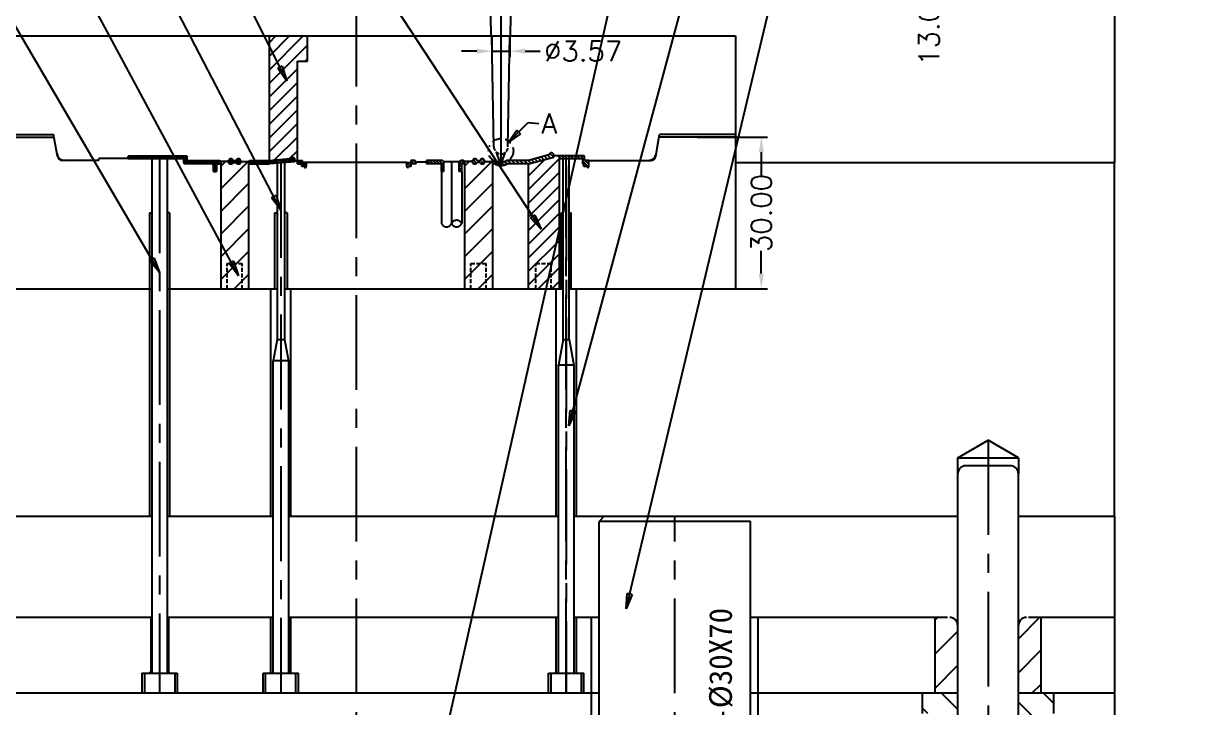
# Model space of a CAD drawing. Header units: millimetres. Extents: x -3459 to 4133, y -535 to 399.
# Drawn here: x 2379.5 to 2610.2, y -401.5 to -266.1 of the extents above; entities that cross this region are included whole.
import ezdxf

# ---------------------------------------------------------------- set-up
doc = ezdxf.new("R2010")
doc.units = ezdxf.units.MM
doc.header["$LTSCALE"] = 15
for name, pattern in [('CENTER', [2, 1.25, -0.25, 0.25, -0.25]), ('DASHED2', [0.375, 0.25, -0.125]), ('DIVIDE2', [0.625, 0.25, -0.125, 0, -0.125, 0, -0.125])]:
    doc.linetypes.add(name, pattern=pattern)
for name, color, linetype in [('cl', 1, 'CENTER'), ('DIM', 1, 'Continuous'), ('EJE', 6, 'Continuous'), ('main', 4, 'Continuous'), ('PLASTIC', 3, 'Continuous'), ('support', 5, 'Continuous')]:
    doc.layers.add(name, color=color, linetype=linetype)
doc.styles.add('TXT', font='txt.shx')
doc.dimstyles.new('DIM-P4', dxfattribs={"dimtxt": 4, "dimasz": 3, "dimexe": 1.2, "dimexo": 0, "dimgap": 0.5, "dimtad": 0, "dimzin": 1, "dimdsep": 46, "dimtxsty": 'TXT', "dimcen": 0, "dimclrd": 256, "dimclre": 256, "dimclrt": 256, "dimazin": 0, "dimtfac": 1, "dimtmove": 0, "dimatfit": 3, "dimldrblk": 'CLOSEDBLANK', "dimfxl": 1, "dimtolj": 1, "dimtzin": 0, "dimarcsym": 0})

# ---------------------------------------------------------------- blocks, each defined once
blk = doc.blocks.new('_ClosedBlank')
at = {"color": 0, "linetype": 'ByBlock', "lineweight": -2}
for p, q in [((-1, 0.167), (0, 0)), ((-1, 0.167), (-1, -0.167)), ((0, 0), (-1, -0.167))]:
    blk.add_line(p, q, dxfattribs=at)
blk = doc.blocks.new('*D113')
at = {"layer": 'DEFPOINTS', "color": 0, "linetype": 'ByBlock'}
for p in [(2546.53, -243.64), (2445.49, -256.64), (2558.79, -256.64)]:
    blk.add_point(p, dxfattribs=at)
at = {"layer": 'DIM', "linetype": 'ByBlock', "lineweight": -2}
for p, q in [((2546.53, -243.64), (2559.99, -243.64)), ((2558.79, -246.64), (2558.79, -253.64)), ((2445.49, -256.64), (2559.99, -256.64)), ((2558.79, -256.64), (2558.79, -259.64))]:
    blk.add_line(p, q, dxfattribs=at)
at = {"layer": 'DIM', "linetype": 'ByBlock'}
for points in [[(2558.29, -246.64), (2559.29, -246.64), (2558.79, -243.64)], [(2558.29, -253.64), (2559.29, -253.64), (2558.79, -256.64)]]:
    blk.add_solid(points, dxfattribs=at)
at = {"layer": 'DIM', "linetype": 'ByBlock', "insert": (2558.79, -266.81), "char_height": 4, "attachment_point": 5, "rotation": 90, "style": 'TXT'}
blk.add_mtext('\\A1;13.00', dxfattribs=at)
blk = doc.blocks.new('*D125')
at = {"layer": 'DEFPOINTS', "color": 0, "linetype": 'ByBlock'}
for p in [(2445.49, -193.64), (2457.84, -230.29), (2449.32, -234.45), (2455.49, -243.64), (2445.49, -458.64)]:
    blk.add_point(p, dxfattribs=at)
at = {"layer": 'DIM', "linetype": 'ByBlock', "lineweight": -2}
for start, end in [(82.604, 87.396), (77.396, 80)]:
    blk.add_arc((2445.49, -300.35), 66.02, start, end, dxfattribs=at)
at = {"layer": 'DIM', "linetype": 'ByBlock'}
for points in [[(2448.47, -234.91), (2448.5, -233.91), (2445.49, -234.34)], [(2454.06, -234.39), (2453.91, -235.38), (2456.95, -235.34)]]:
    blk.add_solid(points, dxfattribs=at)
at = {"layer": 'DIM', "linetype": 'ByBlock', "insert": (2467.86, -237.71), "char_height": 4, "attachment_point": 5, "rotation": 347.396, "style": 'TXT'}
blk.add_mtext('\\A1;10.00°', dxfattribs=at)
blk = doc.blocks.new('*D147')
at = {"layer": 'DEFPOINTS', "color": 0, "linetype": 'ByBlock'}
for p in [(2472.27, -268.7), (2475.84, -268.64), (2472.27, -271.64)]:
    blk.add_point(p, dxfattribs=at)
at = {"layer": 'DIM', "linetype": 'ByBlock', "lineweight": -2}
for p, q in [((2472.27, -268.7), (2472.27, -272.84)), ((2475.84, -268.64), (2475.84, -272.84)), ((2469.27, -271.64), (2466.27, -271.64)), ((2472.27, -271.64), (2475.84, -271.64)), ((2478.84, -271.64), (2481.84, -271.64))]:
    blk.add_line(p, q, dxfattribs=at)
at = {"layer": 'DIM', "linetype": 'ByBlock'}
for points in [[(2469.27, -271.14), (2469.27, -272.14), (2472.27, -271.64)], [(2478.84, -271.14), (2478.84, -272.14), (2475.84, -271.64)]]:
    blk.add_solid(points, dxfattribs=at)
at = {"layer": 'DIM', "linetype": 'ByBlock', "insert": (2490.34, -271.64), "char_height": 4, "attachment_point": 5, "style": 'TXT'}
blk.add_mtext('\\A1;%%c3.57', dxfattribs=at)
blk = doc.blocks.new('*D154')
at = {"layer": 'DEFPOINTS', "color": 0, "linetype": 'ByBlock'}
for p in [(2512.93, -288.64), (2525.6, -288.64), (2520.49, -318.64)]:
    blk.add_point(p, dxfattribs=at)
at = {"layer": 'DIM', "linetype": 'ByBlock', "lineweight": -2}
for p, q in [((2512.93, -288.64), (2526.8, -288.64)), ((2525.6, -291.64), (2525.6, -296.14)), ((2525.6, -315.64), (2525.6, -311.14)), ((2520.49, -318.64), (2526.8, -318.64))]:
    blk.add_line(p, q, dxfattribs=at)
at = {"layer": 'DIM', "linetype": 'ByBlock'}
for points in [[(2525.1, -291.64), (2526.1, -291.64), (2525.6, -288.64)], [(2525.1, -315.64), (2526.1, -315.64), (2525.6, -318.64)]]:
    blk.add_solid(points, dxfattribs=at)
at = {"layer": 'DIM', "linetype": 'ByBlock', "insert": (2525.6, -303.64), "char_height": 4, "attachment_point": 5, "rotation": 90, "style": 'TXT'}
blk.add_mtext('\\A1;30.00', dxfattribs=at)

msp = doc.modelspace()

# ---------------------------------------------------------------- hatches: boundary and pattern name
at = {"layer": 'main', "linetype": 'ByBlock'}
h = msp.add_hatch(dxfattribs=at)
h.set_pattern_fill('ANSI31', color=256, scale=0.6, style=0)
h.set_pattern_definition([(45, (2070.4854, 53.9296), (-1.3470384, 1.3470384), [])])
h.paths.add_polyline_path([(2433.7664, -273.64), (2435.7664, -273.64), (2435.7664, -268.64), (2428.2389, -268.64), (2428.2389, -293.242), (2432.3292, -292.8842, -0.76270525), (2433.2639, -293.1405), (2433.2639, -293.242), (2433.7664, -293.242)])
h = msp.add_hatch(dxfattribs=at)
h.set_pattern_fill('ANSI31', color=256, scale=0.6, style=0)
h.set_pattern_definition([(45, (4142.072, -991.065), (-1.3470384, 1.3470384), [])])
h.paths.add_polyline_path([(2485.5533, -292.9405), (2485.5427, -292.3375), (2484.5377, -292.3375), (2484.5377, -292.5991), (2479.5127, -293.9455), (2479.4333, -293.9455), (2479.4333, -318.64), (2480.9933, -318.64), (2480.9933, -313.64), (2483.9933, -313.64), (2483.9933, -318.64), (2485.5533, -318.64)])
h.paths.add_polyline_path([(2483.9933, -313.64), (2480.9933, -313.64), (2480.9933, -318.64), (2483.9933, -318.64)], flags=17)
h = msp.add_hatch(dxfattribs=at)
h.set_pattern_fill('ANSI31', color=256, style=0)
h.set_pattern_definition([(45, (4142.072, -991.065), (-2.245064, 2.245064), [])])
h.paths.add_polyline_path([(2418.5905, -318.64), (2419.8542, -318.64), (2419.8542, -313.64), (2422.8542, -313.64), (2422.8542, -318.64), (2424.118, -318.64), (2424.118, -293.443), (2422.5612, -293.443), (2422.5612, -293.6599, -0.64230413), (2421.6474, -293.644), (2421.061, -293.644, -0.63977903), (2420.1487, -293.6632), (2420.1487, -293.443), (2418.5905, -293.443)])
h.paths.add_polyline_path([(2419.8542, -318.64), (2422.8542, -318.64), (2422.8542, -313.64), (2419.8542, -313.64)], flags=17)
h = msp.add_hatch(dxfattribs=at)
h.set_pattern_fill('ANSI31', color=256, style=0)
h.set_pattern_definition([(45, (4190.3344, -991.065), (-2.245064, 2.245064), [])])
h.paths.add_polyline_path([(2466.8528, -318.64), (2468.1166, -318.64), (2468.1166, -313.64), (2471.1166, -313.64), (2471.1166, -318.64), (2472.3803, -318.64), (2472.3803, -293.443), (2470.8236, -293.443), (2470.8236, -293.6599, -0.64230413), (2469.9098, -293.644), (2469.3234, -293.644, -0.63977903), (2468.4111, -293.6632), (2468.4111, -293.443), (2466.8528, -293.443)])
h.paths.add_polyline_path([(2468.1166, -318.64), (2471.1166, -318.64), (2471.1166, -313.64), (2468.1166, -313.64)], flags=17)
h = msp.add_hatch(dxfattribs=at)
h.set_pattern_fill('ANSI31', color=256, scale=1.5, style=0)
h.set_pattern_definition([(45, (1041.325, 10), (-3.367596, 3.367596), [])])
h.paths.add_polyline_path([(2559.9854, -398.64), (2564.4854, -398.64), (2564.4854, -385.24, 0.41421356), (2562.8854, -383.64), (2559.9854, -383.64)])
h.paths.add_polyline_path([(2576.4854, -398.64), (2580.9854, -398.64), (2580.9854, -383.64), (2578.0854, -383.64, 0.41421356), (2576.4854, -385.24)])
h = msp.add_hatch(dxfattribs=at)
h.set_pattern_fill('ANSI31', color=256, scale=1.5, angle=90, style=0)
h.set_pattern_definition([(135, (1041.325, 10), (-3.367596, -3.367596), [])])
h.paths.add_polyline_path([(2564.4854, -398.64), (2557.4854, -398.64), (2557.4854, -402.64), (2559.9854, -402.64), (2559.9854, -418.64), (2562.8854, -418.64, 0.41421356), (2564.4854, -417.04)])
h.paths.add_polyline_path([(2576.4854, -417.04, 0.41421356), (2578.0854, -418.64), (2580.9854, -418.64), (2580.9854, -402.64), (2583.4854, -402.64), (2583.4854, -398.64), (2576.4854, -398.64)])

# ---------------------------------------------------------------- linework, layer by layer
at = {"layer": 'cl'}
for p, q in [((2445.4854, -458.64), (2445.4854, -193.64)), ((2417.4854, -295.5646), (2417.4854, -293.242)), ((2570.4825, -348.5743), (2570.4825, -458.64))]:
    msp.add_line(p, q, dxfattribs=at)
at = {"layer": 'cl', "linetype": 'ByBlock'}
msp.add_line((2474.0568, -207.9805), (2474.0568, -294.247), dxfattribs=at)
at = {"layer": 'EJE', "linetype": 'Continuous'}
for p, q in [((2404.9854, -292.84), (2404.9854, -363.64)), ((2407.9854, -292.84), (2407.9854, -363.64)), ((2486.3854, -328.64), (2486.3854, -292.9405)), ((2487.5854, -328.64), (2487.5854, -292.9405)), ((2429.7354, -293.8146), (2429.7354, -328.6407)), ((2431.2354, -293.6834), (2431.2354, -328.6407)), ((2462.2889, -295.4932), (2462.2889, -305.7338)), ((2466.2889, -295.4932), (2466.2889, -305.7338)), ((2404.4854, -303.6361), (2404.4854, -363.64)), ((2404.4854, -303.6361), (2404.9854, -303.6361)), ((2408.4854, -303.6361), (2407.9854, -303.6361)), ((2408.4854, -303.6361), (2408.4854, -363.64)), ((2429.2354, -303.64), (2429.2354, -318.64)), ((2429.2354, -303.64), (2429.7354, -303.64)), ((2431.7354, -303.64), (2431.2354, -303.64)), ((2431.7354, -303.64), (2431.7354, -318.64)), ((2485.9854, -318.64), (2485.9854, -303.64)), ((2485.9854, -303.64), (2486.3854, -303.64)), ((2487.5854, -303.64), (2487.9854, -303.64)), ((2487.9854, -318.64), (2487.9854, -303.64)), ((2428.4854, -363.64), (2428.4854, -318.64)), ((2432.4854, -363.64), (2432.4854, -318.64)), ((2484.9854, -363.64), (2484.9854, -318.64)), ((2488.9854, -363.64), (2488.9854, -318.64)), ((2429.7354, -328.6407), (2428.9854, -332.8942)), ((2429.7354, -328.6407), (2431.2354, -328.6407)), ((2431.2354, -328.6407), (2431.9854, -332.8942)), ((2486.3854, -328.64), (2485.4854, -333.7442)), ((2486.3854, -328.64), (2487.5854, -328.64)), ((2487.5854, -328.64), (2488.4854, -333.7442)), ((2428.9854, -394.64), (2428.9854, -332.8942)), ((2431.9854, -332.8942), (2428.9854, -332.8942)), ((2431.9854, -332.8942), (2431.9854, -394.64)), ((2485.4854, -394.64), (2485.4854, -333.7442)), ((2488.4854, -333.7442), (2485.4854, -333.7442)), ((2488.4854, -333.7442), (2488.4854, -394.64)), ((2404.9854, -363.64), (2404.9854, -383.64)), ((2407.9854, -363.64), (2407.9854, -383.64)), ((2404.7354, -383.64), (2404.7354, -394.34)), ((2404.9854, -383.64), (2404.9854, -394.64)), ((2407.9854, -383.64), (2407.9854, -394.64)), ((2408.2354, -383.64), (2408.2354, -394.34)), ((2428.4854, -394.64), (2428.4854, -383.64)), ((2428.4854, -394.64), (2428.4854, -383.64)), ((2432.4854, -394.64), (2432.4854, -383.64)), ((2432.4854, -394.64), (2432.4854, -383.64)), ((2484.9854, -394.64), (2484.9854, -383.64)), ((2488.9854, -394.64), (2488.9854, -383.64)), ((2404.7354, -394.34), (2404.4354, -394.64)), ((2404.7354, -394.34), (2404.9854, -394.34)), ((2407.9854, -394.34), (2408.2354, -394.34)), ((2408.2354, -394.34), (2408.5354, -394.64)), ((2402.9854, -394.64), (2409.9854, -394.64)), ((2402.9854, -394.64), (2402.9854, -398.64)), ((2403.4854, -394.64), (2403.4854, -398.64)), ((2409.4854, -394.64), (2409.4854, -398.64)), ((2409.9854, -394.64), (2409.9854, -398.64)), ((2426.9854, -398.64), (2426.9854, -394.64)), ((2426.9854, -394.64), (2433.9854, -394.64)), ((2427.4854, -398.64), (2427.4854, -394.64)), ((2433.4854, -398.64), (2433.4854, -394.64)), ((2433.9854, -398.64), (2433.9854, -394.64)), ((2483.4854, -394.64), (2490.4854, -394.64)), ((2483.4854, -398.64), (2483.4854, -394.64)), ((2483.9854, -398.64), (2483.9854, -394.64)), ((2489.9854, -398.64), (2489.9854, -394.64)), ((2490.4854, -398.64), (2490.4854, -394.64))]:
    msp.add_line(p, q, dxfattribs=at)
at = {"layer": 'EJE', "linetype": 'CENTER'}
for p, q in [((2406.4854, -292.84), (2406.4854, -398.64)), ((2486.9854, -398.64), (2486.9854, -292.9405)), ((2430.4854, -293.749), (2430.4854, -398.64)), ((2464.2889, -293.5435), (2464.2889, -305.7338)), ((2486.9854, -294.3435), (2486.9854, -398.64))]:
    msp.add_line(p, q, dxfattribs=at)
for centre, start, end in [((2463.2889, -305.2781), 204.496974, 335.503026), ((2465.2889, -306.1894), 24.496974, 155.503026), ((2465.2889, -305.2781), 204.496974, 335.503026)]:
    msp.add_arc(centre, 1.0989, start, end, dxfattribs=at)
at = {"layer": 'main'}
for p, q in [((2595.4854, -243.64), (2595.4854, -293.64)), ((2472.1418, -268.64), (2471.7749, -247.6226)), ((2475.969, -268.64), (2476.3359, -247.6226)), ((2472.6535, -290.542), (2472.2712, -268.64)), ((2475.4573, -290.542), (2475.8396, -268.64)), ((2370.4854, -288.14), (2385.5157, -288.14)), ((2520.4854, -288.14), (2505.4551, -288.14)), ((2370.4854, -288.64), (2385.6038, -288.64)), ((2520.4854, -288.64), (2505.3669, -288.64)), ((2520.4854, -293.64), (2595.4854, -293.64)), ((2595.4854, -363.64), (2595.4854, -293.64)), ((2564.4854, -352.04), (2576.4854, -352.04)), ((2564.4854, -355.24), (2564.4854, -352.04)), ((2576.4854, -352.04), (2576.4854, -355.24)), ((2564.4854, -452.64), (2564.4854, -355.24)), ((2574.8854, -353.64), (2566.0854, -353.64)), ((2576.4854, -452.64), (2576.4854, -355.24)), ((2336.4854, -363.64), (2400.5654, -363.64)), ((2400.5654, -363.64), (2404.9854, -363.64)), ((2407.9854, -363.64), (2428.9854, -363.64)), ((2431.9854, -363.64), (2485.4854, -363.64)), ((2488.4854, -363.64), (2564.4854, -363.64)), ((2576.4854, -363.64), (2595.4854, -363.64)), ((2595.4854, -363.64), (2595.4854, -433.64)), ((2400.5654, -383.64), (2327.9854, -383.64)), ((2404.9854, -383.64), (2400.5654, -383.64)), ((2428.9854, -383.64), (2407.9854, -383.64)), ((2485.4854, -383.64), (2431.9854, -383.64)), ((2493.4854, -383.64), (2488.4854, -383.64)), ((2562.4854, -383.64), (2523.4854, -383.64)), ((2559.9854, -398.64), (2559.9854, -383.64)), ((2595.4854, -383.64), (2578.4854, -383.64)), ((2580.9854, -398.64), (2580.9854, -383.64)), ((2400.5654, -398.64), (2295.4854, -398.64)), ((2493.4854, -398.64), (2400.5654, -398.64)), ((2564.4854, -398.64), (2523.4854, -398.64)), ((2557.4854, -402.64), (2557.4854, -398.64)), ((2595.4854, -398.64), (2576.4854, -398.64)), ((2583.4854, -402.64), (2583.4854, -398.64))]:
    msp.add_line(p, q, dxfattribs=at)
at = {"layer": 'main', "linetype": 'ByBlock'}
for p, q in [((2370.4854, -268.64), (2520.4854, -268.64)), ((2428.2389, -293.242), (2428.2389, -268.64)), ((2435.7664, -273.64), (2435.7664, -268.64)), ((2520.4854, -268.64), (2520.4854, -318.64)), ((2433.7664, -293.242), (2433.7664, -273.64)), ((2433.7664, -273.64), (2435.7664, -273.64)), ((2386.2695, -292.4157), (2385.5157, -288.14)), ((2504.7013, -292.4157), (2505.4551, -288.14)), ((2394.4854, -293.242), (2394.4854, -292.84)), ((2400.2796, -292.84), (2394.4854, -292.84)), ((2485.5427, -292.3375), (2484.5377, -292.3375)), ((2485.5427, -292.3375), (2485.5533, -292.9405)), ((2485.5533, -292.9405), (2485.5533, -318.64)), ((2394.4854, -293.242), (2387.2543, -293.242)), ((2418.5905, -293.4422), (2418.3902, -293.242)), ((2420.1487, -293.443), (2418.5905, -293.443)), ((2418.5905, -293.443), (2418.5905, -318.64)), ((2420.1487, -293.6615), (2420.1487, -293.2245)), ((2422.5612, -293.6615), (2422.5612, -293.2245)), ((2422.5612, -293.443), (2424.118, -293.443)), ((2424.118, -293.443), (2424.118, -318.64)), ((2424.1187, -293.443), (2424.3197, -293.242)), ((2445.4854, -293.644), (2435.5251, -293.644)), ((2455.4456, -293.644), (2445.4854, -293.644)), ((2455.4457, -293.644), (2445.4854, -293.644)), ((2457.3066, -293.5435), (2457.0051, -293.242)), ((2457.3066, -293.5435), (2459.3166, -293.5435)), ((2459.3166, -293.5435), (2459.3166, -293.242)), ((2459.3166, -293.5435), (2459.3166, -293.9455)), ((2465.7964, -293.5435), (2462.7814, -293.5435)), ((2468.4096, -293.443), (2466.8528, -293.443)), ((2466.8528, -293.443), (2466.8528, -318.64)), ((2468.4096, -293.6615), (2468.4096, -293.2245)), ((2470.8221, -293.6615), (2470.8221, -293.2245)), ((2470.8221, -293.443), (2472.3803, -293.443)), ((2472.3796, -293.443), (2472.5806, -293.242)), ((2472.3803, -293.443), (2472.3803, -318.64)), ((2479.4333, -293.9455), (2479.4333, -318.64)), ((2491.4408, -293.2421), (2503.7164, -293.2421)), ((2370.4854, -318.64), (2404.9854, -318.64)), ((2407.9854, -318.64), (2429.7354, -318.64)), ((2431.2354, -318.64), (2486.3854, -318.64)), ((2487.5854, -318.64), (2520.4854, -318.64)), ((2564.4854, -352.04), (2570.4854, -348.5759)), ((2576.4854, -352.04), (2570.4854, -348.5759))]:
    msp.add_line(p, q, dxfattribs=at)
at = {"layer": 'main', "linetype": 'DASHED2'}
for p, q in [((2473.8554, -293.542), (2473.1544, -291.6161)), ((2474.2554, -293.542), (2474.9564, -291.6161))]:
    msp.add_line(p, q, dxfattribs=at)
at = {"layer": 'main', "linetype": 'DASHED2', "ltscale": 0.2}
for p, q in [((2419.8542, -313.64), (2422.8542, -313.64)), ((2419.8542, -318.64), (2419.8542, -313.64)), ((2422.8542, -318.64), (2422.8542, -313.64)), ((2468.1166, -313.64), (2471.1166, -313.64)), ((2468.1166, -318.64), (2468.1166, -313.64)), ((2471.1166, -318.64), (2471.1166, -313.64)), ((2480.9933, -318.64), (2480.9933, -313.64)), ((2480.9933, -313.64), (2483.9933, -313.64)), ((2483.9933, -318.64), (2483.9933, -313.64))]:
    msp.add_line(p, q, dxfattribs=at)
at = {"layer": 'main', "linetype": 'DIVIDE2', "ltscale": 0.5}
msp.add_circle((2474.0554, -291.3706), 2.4581, dxfattribs=at)
at = {"layer": 'main', "linetype": 'DASHED2', "ltscale": 0.2}
msp.add_arc((2474.0554, -290.542), 1.4019, 180, 0, dxfattribs=at)
at = {"layer": 'main', "linetype": 'ByBlock'}
for centre, radius, start, end in [((2387.6739, -291.742), 1.5, 189.999074, 270), ((2387.2543, -292.242), 1, 189.999074, 270), ((2503.2969, -291.7421), 1.5, 270, 350.000926), ((2503.7164, -292.2421), 1, 270, 350.000926)]:
    msp.add_arc(centre, radius, start, end, dxfattribs=at)
at = {"layer": 'main'}
for centre, start, end in [((2566.0854, -355.24), 90, 180), ((2574.8854, -355.24), 0, 90), ((2562.8854, -385.24), 0, 90), ((2578.0854, -385.24), 90, 180)]:
    msp.add_arc(centre, 1.6, start, end, dxfattribs=at)
at = {"layer": 'PLASTIC', "linetype": 'ByBlock'}
for p, q in [((2400.2796, -292.84), (2400.2796, -292.5385)), ((2400.2796, -292.84), (2411.2727, -292.84)), ((2400.7068, -292.84), (2400.3077, -292.441)), ((2400.4826, -292.3375), (2411.7291, -292.3375)), ((2401.146, -292.84), (2400.6435, -292.3375)), ((2401.5852, -292.84), (2401.0827, -292.3375)), ((2402.0244, -292.84), (2401.5219, -292.3375)), ((2402.4635, -292.84), (2401.961, -292.3375)), ((2402.9027, -292.84), (2402.4002, -292.3375)), ((2403.3419, -292.84), (2402.8394, -292.3375)), ((2403.7811, -292.84), (2403.2786, -292.3375)), ((2404.2203, -292.84), (2403.7178, -292.3375)), ((2404.6595, -292.84), (2404.157, -292.3375)), ((2405.0987, -292.84), (2404.5962, -292.3375)), ((2405.5379, -292.84), (2405.0354, -292.3375)), ((2405.9771, -292.84), (2405.4746, -292.3375)), ((2406.4163, -292.84), (2405.9138, -292.3375)), ((2406.8555, -292.84), (2406.353, -292.3375)), ((2407.2946, -292.84), (2406.7921, -292.3375)), ((2407.7338, -292.84), (2407.2313, -292.3375)), ((2408.173, -292.84), (2407.6705, -292.3375)), ((2408.6122, -292.84), (2408.1097, -292.3375)), ((2409.0514, -292.84), (2408.5489, -292.3375)), ((2409.4906, -292.84), (2408.9881, -292.3375)), ((2409.9298, -292.84), (2409.4273, -292.3375)), ((2410.369, -292.84), (2409.8665, -292.3375)), ((2410.8082, -292.84), (2410.3057, -292.3375)), ((2411.2474, -292.84), (2410.7449, -292.3375)), ((2411.9364, -293.0899), (2411.184, -292.3375)), ((2411.2727, -293.7454), (2411.2727, -292.84)), ((2412.3529, -293.9455), (2411.2727, -292.8654)), ((2411.9364, -292.6507), (2411.6232, -292.3375)), ((2411.9364, -293.1415), (2411.9364, -292.5385)), ((2421.2744, -293.644), (2420.5719, -292.9416)), ((2428.2389, -293.242), (2432.3292, -292.8842)), ((2432.2083, -293.5982), (2431.5614, -292.9513)), ((2432.6122, -293.5629), (2431.9653, -292.916)), ((2433.016, -293.5276), (2432.3483, -292.8598)), ((2433.2639, -293.3362), (2432.597, -292.6694)), ((2470.8221, -293.451), (2470.3199, -292.9488)), ((2483.5422, -292.1624), (2479.5127, -293.242)), ((2479.5127, -293.9455), (2484.5377, -292.5991)), ((2481.299, -293.4669), (2480.7441, -292.9121)), ((2481.9395, -293.2953), (2481.3847, -292.7404)), ((2482.5801, -293.1236), (2482.0252, -292.5688)), ((2483.2206, -292.952), (2482.6658, -292.3972)), ((2483.8612, -292.7804), (2483.3063, -292.2255)), ((2484.5017, -292.6087), (2483.747, -291.8541)), ((2484.5377, -292.5991), (2484.5377, -292.2592)), ((2490.407, -292.3375), (2485.5427, -292.3375)), ((2485.9921, -292.9405), (2485.5427, -292.4911)), ((2490.1782, -292.9405), (2485.5533, -292.9405)), ((2486.6198, -292.9405), (2486.0168, -292.3375)), ((2487.2471, -292.9405), (2486.6441, -292.3375)), ((2487.8743, -292.9405), (2487.2713, -292.3375)), ((2488.5016, -292.9405), (2487.8986, -292.3375)), ((2489.1288, -292.9405), (2488.5258, -292.3375)), ((2489.756, -292.9405), (2489.153, -292.3375)), ((2490.6252, -293.1825), (2489.7803, -292.3375)), ((2490.1782, -292.9405), (2490.1782, -293.7445)), ((2490.6152, -292.5452), (2490.4076, -292.3376)), ((2490.6152, -293.1415), (2490.6152, -292.5385)), ((2411.9137, -293.9455), (2411.2727, -293.3045)), ((2411.3147, -293.7857), (2411.2727, -293.7437)), ((2416.8824, -293.9455), (2411.4745, -293.9455)), ((2412.0398, -293.242), (2418.3902, -293.242)), ((2412.792, -293.9455), (2412.0885, -293.242)), ((2413.2312, -293.9455), (2412.5277, -293.242)), ((2413.6704, -293.9455), (2412.9669, -293.242)), ((2414.1096, -293.9455), (2413.4061, -293.242)), ((2414.5488, -293.9455), (2413.8453, -293.242)), ((2414.988, -293.9455), (2414.2845, -293.242)), ((2415.4272, -293.9455), (2414.7237, -293.242)), ((2415.8664, -293.9455), (2415.1629, -293.242)), ((2416.3056, -293.9455), (2415.6021, -293.242)), ((2416.7448, -293.9455), (2416.0413, -293.242)), ((2417.7869, -294.5485), (2416.4804, -293.242)), ((2417.8117, -294.1341), (2416.9196, -293.242)), ((2417.1839, -295.453), (2417.1839, -294.247)), ((2417.7869, -294.9877), (2417.1839, -294.3847)), ((2417.7869, -295.4269), (2417.1839, -294.8239)), ((2417.3739, -295.453), (2417.1839, -295.2631)), ((2418.0659, -293.9491), (2417.3588, -293.242)), ((2417.7869, -294.247), (2417.7869, -295.453)), ((2418.5015, -293.9455), (2417.798, -293.242)), ((2418.0884, -293.9455), (2418.5905, -293.9455)), ((2418.289, -293.242), (2418.5905, -293.5435)), ((2420.6857, -293.9338), (2420.1487, -293.3968)), ((2420.9711, -293.78), (2420.2655, -293.0744)), ((2421.061, -293.242), (2421.6474, -293.242)), ((2421.061, -293.644), (2421.6474, -293.644)), ((2422.0026, -293.9331), (2421.3115, -293.242)), ((2422.3722, -293.8635), (2421.6879, -293.1792)), ((2422.5612, -293.6134), (2421.9285, -292.9806)), ((2424.118, -293.9455), (2428.2389, -293.9455)), ((2424.6502, -293.9455), (2424.1332, -293.4286)), ((2424.3197, -293.242), (2428.2389, -293.242)), ((2425.0894, -293.9455), (2424.3859, -293.242)), ((2425.5286, -293.9455), (2424.8251, -293.242)), ((2425.9678, -293.9455), (2425.2643, -293.242)), ((2426.4069, -293.9455), (2425.7034, -293.242)), ((2426.8461, -293.9455), (2426.1426, -293.242)), ((2427.2853, -293.9455), (2426.5818, -293.242)), ((2427.7245, -293.9455), (2427.021, -293.242)), ((2428.1637, -293.9455), (2427.4602, -293.242)), ((2428.5736, -293.9162), (2427.8994, -293.242)), ((2433.2639, -293.5059), (2428.2389, -293.9455)), ((2428.9775, -293.8809), (2428.3306, -293.234)), ((2429.3813, -293.8456), (2428.7344, -293.1987)), ((2429.7852, -293.8102), (2429.1383, -293.1633)), ((2430.189, -293.7749), (2429.5421, -293.128)), ((2430.5929, -293.7396), (2429.946, -293.0927)), ((2430.9968, -293.7042), (2430.3499, -293.0573)), ((2431.4006, -293.6689), (2430.7537, -293.022)), ((2431.8045, -293.6336), (2431.1576, -292.9867)), ((2433.2639, -293.1405), (2433.2639, -293.5059)), ((2433.2639, -293.242), (2434.7714, -293.242)), ((2433.7664, -293.9455), (2433.7664, -293.242)), ((2434.3124, -293.9455), (2433.7664, -293.3996)), ((2433.8732, -293.9455), (2433.7664, -293.8387)), ((2433.7664, -293.9455), (2434.6658, -293.9455)), ((2435.4259, -294.6199), (2434.0481, -293.242)), ((2434.7714, -293.5262), (2434.4872, -293.242)), ((2434.6658, -294.448), (2434.6658, -293.9455)), ((2434.8149, -294.448), (2434.6658, -294.299)), ((2435.177, -294.448), (2434.6658, -294.448)), ((2434.7714, -293.5435), (2434.7714, -293.242)), ((2435.5251, -293.644), (2434.8717, -293.644)), ((2435.5251, -294.2799), (2434.8892, -293.644)), ((2435.177, -294.448), (2435.3511, -294.7495)), ((2435.5251, -293.8407), (2435.3284, -293.644)), ((2435.3511, -294.7495), (2435.5251, -294.448)), ((2435.5251, -293.644), (2435.5251, -294.448)), ((2455.4457, -294.4469), (2455.4457, -293.644)), ((2455.4457, -293.644), (2456.0981, -293.644)), ((2456.1381, -294.448), (2455.4457, -293.7556)), ((2455.6907, -294.6279), (2455.4457, -294.3829)), ((2456.3127, -294.448), (2455.7945, -294.448)), ((2456.3127, -293.9954), (2455.9613, -293.644)), ((2456.1986, -293.242), (2456.1986, -293.5435)), ((2457.0051, -293.242), (2456.1986, -293.242)), ((2456.8901, -293.9455), (2456.1986, -293.2541)), ((2456.3127, -294.448), (2456.3127, -293.9455)), ((2457.3066, -293.9455), (2456.3127, -293.9455)), ((2457.3066, -293.7348), (2456.8138, -293.242)), ((2457.3066, -293.9455), (2457.3066, -293.5435)), ((2462.4799, -293.242), (2459.3166, -293.242)), ((2459.399, -293.9455), (2459.3166, -293.8631)), ((2462.1784, -293.9455), (2459.3166, -293.9455)), ((2460.0263, -293.9455), (2459.3228, -293.242)), ((2460.6535, -293.9455), (2459.95, -293.242)), ((2461.2808, -293.9455), (2460.5773, -293.242)), ((2461.908, -293.9455), (2461.2045, -293.242)), ((2462.7814, -294.1917), (2461.8317, -293.242)), ((2462.2789, -295.453), (2462.2789, -294.046)), ((2462.7814, -294.8189), (2462.2789, -294.3164)), ((2462.7814, -295.4461), (2462.2789, -294.9436)), ((2462.7814, -293.5435), (2462.4799, -293.242)), ((2462.7814, -295.453), (2462.7814, -293.5435)), ((2465.7964, -293.5435), (2466.0979, -293.242)), ((2465.7964, -295.453), (2465.7964, -293.5435)), ((2466.2989, -294.573), (2465.7964, -294.0705)), ((2466.2989, -295.2002), (2465.7964, -294.6977)), ((2466.3284, -293.9752), (2465.8465, -293.4934)), ((2466.6511, -293.242), (2466.0979, -293.242)), ((2466.8521, -293.8717), (2466.2224, -293.242)), ((2466.2989, -295.453), (2466.2989, -294.046)), ((2466.3295, -293.9738), (2466.3295, -293.9455)), ((2466.8521, -293.9455), (2466.3295, -293.9455)), ((2466.8521, -293.443), (2466.6511, -293.242)), ((2468.8035, -293.9414), (2468.4096, -293.5474)), ((2469.2485, -293.7591), (2468.5472, -293.0578)), ((2469.2575, -293.1409), (2469.1738, -293.0572)), ((2469.3226, -293.242), (2469.909, -293.242)), ((2469.909, -293.644), (2469.3226, -293.644)), ((2469.7606, -293.644), (2469.3586, -293.242)), ((2470.6174, -293.8736), (2469.9387, -293.1949)), ((2472.5711, -293.9455), (2472.3796, -293.754)), ((2472.8318, -293.9455), (2472.3796, -293.9455)), ((2473.4167, -294.1639), (2472.5377, -293.2849)), ((2472.9826, -293.242), (2472.5806, -293.242)), ((2472.8318, -293.9455), (2472.8318, -293.9612)), ((2474.1148, -294.2348), (2473.2448, -293.3648)), ((2474.6739, -294.1667), (2474.0384, -293.5312)), ((2475.1463, -294.0118), (2474.5959, -293.4614)), ((2479.5127, -293.242), (2475.131, -293.242)), ((2479.5127, -293.9455), (2475.313, -293.9455)), ((2476.0923, -293.9455), (2475.3888, -293.242)), ((2475.5085, -293.9509), (2475.5085, -293.9455)), ((2476.9045, -293.9455), (2476.201, -293.242)), ((2477.7167, -293.9455), (2477.0132, -293.242)), ((2478.5289, -293.9455), (2477.8254, -293.242)), ((2479.3411, -293.9455), (2478.6376, -293.242)), ((2480.0179, -293.8102), (2479.4497, -293.242)), ((2480.6584, -293.6385), (2480.1036, -293.0837)), ((2491.3749, -294.5594), (2490.1782, -293.3627)), ((2490.4971, -293.9455), (2490.3912, -293.9455)), ((2490.4971, -294.448), (2490.4971, -293.9455)), ((2490.6363, -294.448), (2490.4971, -294.3089)), ((2491.0844, -294.448), (2490.4971, -294.448)), ((2491.4408, -293.998), (2490.6728, -293.23)), ((2491.4408, -293.242), (2490.7191, -293.242)), ((2490.7193, -293.242), (2490.7192, -293.242)), ((2491.4408, -294.4478), (2491.4408, -293.242)), ((2417.1839, -295.453), (2417.7869, -295.453)), ((2462.7814, -295.453), (2462.2789, -295.453)), ((2465.9245, -295.453), (2465.7964, -295.3249)), ((2466.2989, -295.453), (2465.7964, -295.453))]:
    msp.add_line(p, q, dxfattribs=at)
for centre, radius, start, end in [((2420.6005, -293.443), 0.5025, 23.578178, 154.019219), ((2422.108, -293.443), 0.5025, 25.570619, 156.421822), ((2432.7614, -293.1405), 0.5025, 0, 149.331824), ((2468.8621, -293.443), 0.5025, 23.578178, 154.22354), ((2470.3696, -293.443), 0.5025, 25.77646, 156.421822), ((2484.0352, -292.2592), 0.5025, 0, 168.891124), ((2416.8824, -294.247), 0.3015, 0, 90), ((2418.0884, -294.247), 0.3015, 90, 180), ((2420.6005, -293.443), 0.5025, 205.980781, 336.421822), ((2422.108, -293.443), 0.5025, 203.578178, 334.429381), ((2434.8708, -293.5435), 0.1005, 180.010362, 269.998586), ((2434.8719, -293.5435), 0.1005, 180, 270), ((2456.0981, -293.5435), 0.1005, 270, 0), ((2456.0997, -293.5435), 0.1005, 270.001218, 359.991276), ((2462.1784, -294.046), 0.1005, 0, 90), ((2466.3994, -294.046), 0.1005, 134.080189, 180), ((2468.8621, -293.443), 0.5025, 205.77646, 336.421822), ((2470.3696, -293.443), 0.5025, 203.578178, 334.22354), ((2474.0568, -291.4791), 2.7679, 243.732808, 296.991467), ((2474.0568, -291.4791), 2.0644, 238.64452, 301.35548)]:
    msp.add_arc(centre, radius, start, end, dxfattribs=at)
for points in [[(2400.2796, -292.5385), (2400.2892, -292.4774), (2400.3178, -292.4212), (2400.363, -292.3761), (2400.4201, -292.3473), (2400.4825, -292.3375)], [(2411.7292, -292.3375), (2411.794, -292.3476), (2411.8521, -292.3766), (2411.8977, -292.4215), (2411.9266, -292.4773), (2411.9364, -292.5385)], [(2490.6155, -292.5383), (2490.6056, -292.4773), (2490.5766, -292.4216), (2490.5309, -292.3768), (2490.4725, -292.3476), (2490.4073, -292.3375)], [(2411.4806, -293.9455), (2411.4109, -293.8783), (2411.3415, -293.8116), (2411.2727, -293.7454)], [(2411.9364, -293.1415), (2411.944, -293.1794), (2411.9663, -293.2122), (2412.0001, -293.2343), (2412.0398, -293.242)], [(2455.6204, -294.7495), (2455.5622, -294.6488), (2455.504, -294.548), (2455.4457, -294.4469)], [(2455.6204, -294.7495), (2455.6785, -294.649), (2455.7365, -294.5485), (2455.7945, -294.448)], [(2475.4762, -293.9455), (2475.4927, -293.9469), (2475.5085, -293.9509)], [(2490.1782, -293.7445), (2490.188, -293.8045), (2490.2173, -293.8604), (2490.2645, -293.9059), (2490.3248, -293.9354), (2490.3912, -293.9455)], [(2490.7192, -293.242), (2490.6793, -293.2343), (2490.6454, -293.2121), (2490.6231, -293.1793), (2490.6155, -293.1414)], [(2491.0844, -294.448), (2491.1435, -294.548), (2491.203, -294.6485), (2491.2627, -294.7495)], [(2491.4408, -294.4478), (2491.3811, -294.5489), (2491.3218, -294.6495), (2491.2627, -294.7495)]]:
    msp.add_spline(points, degree=3, dxfattribs=at)
at = {"layer": 'support', "linetype": 'Continuous'}
for p, q in [((2494.4854, -363.64), (2493.4854, -364.64)), ((2493.4854, -432.64), (2493.4854, -364.64)), ((2523.4854, -364.64), (2493.4854, -364.64)), ((2523.4854, -432.64), (2523.4854, -364.64)), ((2491.9854, -418.64), (2491.9854, -383.64)), ((2524.9854, -418.64), (2524.9854, -383.64))]:
    msp.add_line(p, q, dxfattribs=at)
at = {"layer": 'support', "linetype": 'CENTER'}
msp.add_line((2508.4854, -458.64), (2508.4854, -363.64), dxfattribs=at)

# ---------------------------------------------------------------- texts
at = {"layer": 'DIM', "insert": (2519.974, -407.723), "char_height": 4.5, "attachment_point": 7, "rotation": 90}
msp.add_mtext('4-%%c30X70', dxfattribs=at)
at = {"layer": 'main', "linetype": 'ByBlock', "insert": (2482.0812, -285.9419), "char_height": 4, "attachment_point": 4, "style": 'TXT'}
msp.add_mtext('A', dxfattribs=at)

# ---------------------------------------------------------------- dimensions: what is measured, and where the dimension line sits
at = {"layer": 'DIM', "linetype": 'ByBlock'}
dim = msp.add_angular_dim_2l(base=(2449.3239, -234.4489), line1=((2445.4854, -458.64), (2445.4854, -193.64)), line2=((2457.8389, -230.2927), (2455.4854, -243.64)), dimstyle='DIM-P4', dxfattribs=at)
dim.commit()
dim.dimension.update_dxf_attribs({"geometry": '*D125', "text_midpoint": (2467.8606, -237.7101)})
dim = msp.add_linear_dim(base=(2558.7894, -256.64), p1=(2546.529, -243.64), p2=(2445.4854, -256.64), angle=90, dimstyle='DIM-P4', dxfattribs=at)
dim.commit()
dim.dimension.update_dxf_attribs({"geometry": '*D113', "text_midpoint": (2558.7894, -266.8067)})
dim = msp.add_linear_dim(base=(2472.2722, -271.6418), p1=(2475.8397, -268.6378), p2=(2472.2722, -268.7), text='%%c<>', dimstyle='DIM-P4', dxfattribs=at)
dim.commit()
dim.dimension.update_dxf_attribs({"geometry": '*D147', "text_midpoint": (2490.3397, -271.6418), "dimtype": 160})
dim = msp.add_linear_dim(base=(2525.6, -288.64), p1=(2520.4854, -318.64), p2=(2512.9262, -288.64), angle=90, dimstyle='DIM-P4', dxfattribs=at)
dim.commit()
dim.dimension.update_dxf_attribs({"geometry": '*D154', "text_midpoint": (2525.6, -303.64), "dimtype": 160})

# ---------------------------------------------------------------- leaders
at = {"layer": 'DIM', "linetype": 'ByBlock', "annotation_type": 0, "has_hookline": 1}
for points, hookline_direction, text_width in [([(2498.826, -381.9258), (2553.2754, -153.5421), (2556.2754, -153.5421)], 0, 6.6667), ([(2406.4854, -315.4324), (2313.0249, -156.1229), (2310.0249, -156.1229)], 1, 5.3333), ([(2422.1291, -316.0525), (2336.2061, -156.3056), (2333.2061, -156.3056)], 1, 5.3333), ([(2430.4854, -303.0893), (2354.1149, -156.3056), (2351.1149, -156.3056)], 1, 5.3333), ([(2431.6674, -277.5444), (2370.6511, -155.0133), (2367.6511, -155.0133)], 1, 5.3333), ([(2481.9927, -306.8651), (2382.4617, -155.06), (2379.4617, -155.06)], 1, 5.3333), ([(2458.3551, -427.8432), (2519.8344, -155.3224), (2522.8344, -155.3224)], 0, 5.3333), ([(2487.4924, -345.74), (2538.9432, -154.8003), (2541.6319, -154.8003)], 0, 6.6667), ([(2659.1772, -312.3413), (2582.8221, -154.9063), (2579.8221, -154.9063)], 1, 6.6667)]:
    msp.add_leader(points, dimstyle='DIM-P4', dxfattribs=dict(at, hookline_direction=hookline_direction, text_width=text_width))
at = {"layer": 'main', "linetype": 'ByBlock', "annotation_type": 0, "has_hookline": 1, "hookline_direction": 0, "text_width": 2.6667}
msp.add_leader([(2475.4715, -289.7313), (2479.4513, -285.7419), (2481.5812, -285.9419)], dimstyle='DIM-P4', dxfattribs=at)

doc.saveas('drawing.dxf')
